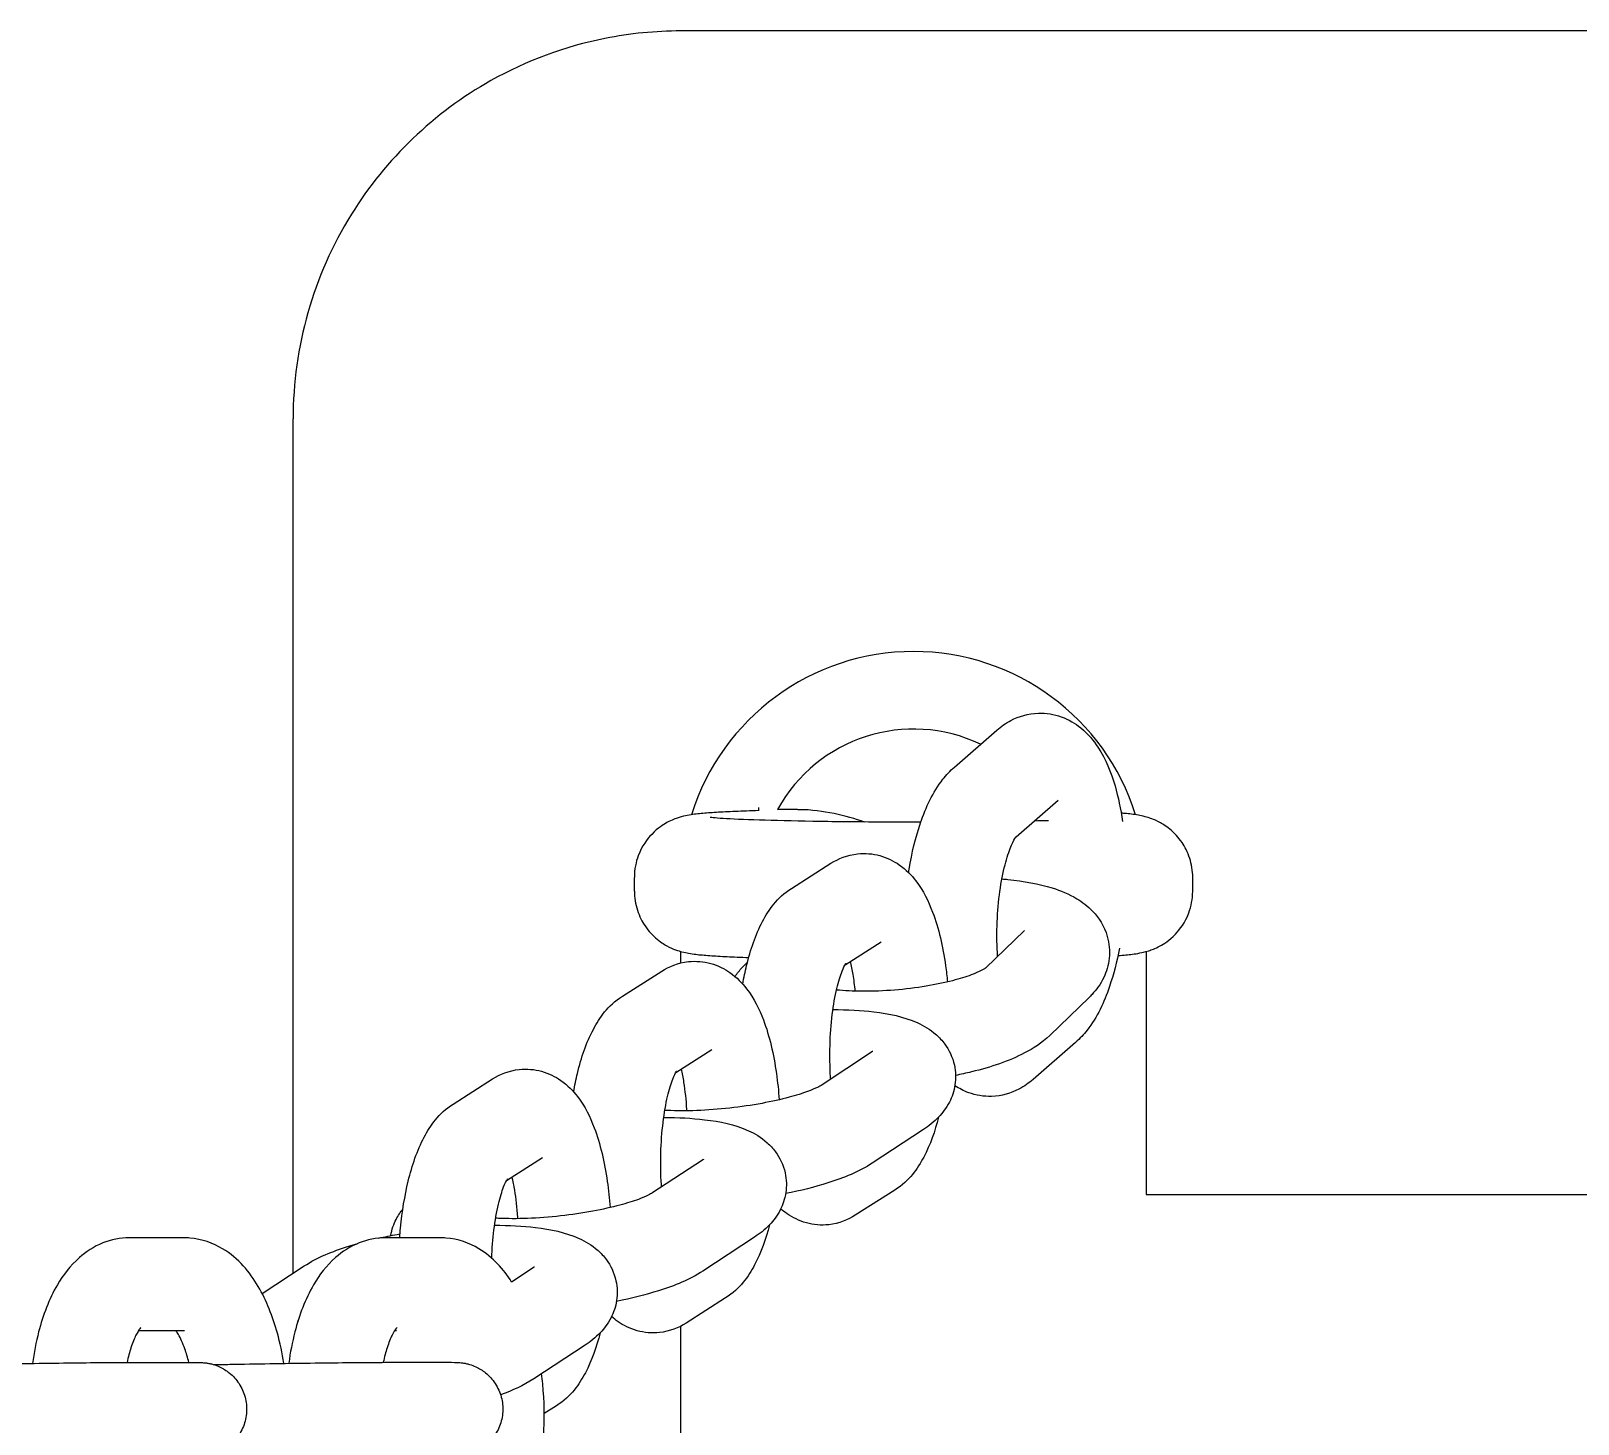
# Model space of a CAD drawing. Header units: millimetres. Extents: x 9332 to 13832, y 185 to 4585.
# Drawn here: x 12050.1 to 12149.9, y 2385.4 to 2475.2 of the extents above; entities that cross this region are included whole.
import ezdxf

# ---------------------------------------------------------------- set-up
doc = ezdxf.new("R2010")
doc.units = ezdxf.units.MM
doc.layers.add('AM_4', color=3, linetype='Continuous', lineweight=25)

msp = doc.modelspace()

# ---------------------------------------------------------------- linework, layer by layer
at = {"layer": 'AM_4'}
for p, q in [((12502.033, 2475.21), (12092.033, 2475.21)), ((12067.033, 2395.131), (12067.033, 2450.21)), ((12109.671, 2427.765), (12112.411, 2430.149)), ((12097.033, 2425.148), (12097.033, 2424.951)), ((12113.648, 2423.272), (12116.35, 2425.623)), ((12099.166, 2419.94), (12101.711, 2421.562)), ((12089.033, 2419.774), (12089.033, 2420.647)), ((12125.033, 2419.774), (12125.033, 2420.647)), ((12114.181, 2417.227), (12111.667, 2414.804)), ((12092.033, 2415.137), (12092.033, 2415.876)), ((12102.615, 2415.023), (12104.935, 2416.502)), ((12122.033, 2415.875), (12122.033, 2400.21)), ((12096.178, 2415.037), (12096.324, 2415.178)), ((12088.259, 2412.99), (12090.804, 2414.611)), ((12118.345, 2412.907), (12115.812, 2410.467)), ((12117.475, 2410.011), (12114.736, 2407.627)), ((12091.708, 2408.073), (12094.028, 2409.551)), ((12104.39, 2409.422), (12101.071, 2407.247)), ((12077.351, 2406.039), (12079.896, 2407.661)), ((12107.679, 2404.404), (12104.361, 2402.229)), ((12080.8, 2401.123), (12083.121, 2402.601)), ((12093.482, 2402.472), (12090.164, 2400.296)), ((12105.823, 2400.494), (12103.278, 2398.873)), ((12122.033, 2400.21), (12172.033, 2400.21)), ((12060.026, 2397.416), (12056.477, 2397.415)), ((12076.543, 2397.42), (12072.993, 2397.419)), ((12096.772, 2397.454), (12093.454, 2395.279)), ((12065.036, 2393.822), (12067.755, 2395.604)), ((12082.575, 2395.522), (12081.124, 2394.57)), ((12094.916, 2393.544), (12092.371, 2391.922)), ((12060.028, 2391.416), (12057.05, 2391.416)), ((12073.706, 2391.419), (12073.567, 2391.419)), ((12092.033, 2375.463), (12092.033, 2391.728)), ((12085.865, 2390.504), (12082.546, 2388.328)), ((12056.608, 2389.391), (12060.204, 2389.391)), ((12073.125, 2389.394), (12076.72, 2389.395)), ((12084.009, 2386.594), (12083.224, 2386.094))]:
    msp.add_line(p, q, dxfattribs=at)
for radius, start, end in [(15, 17.37564, 162.62135), (10, 64.40225, 151.23054)]:
    msp.add_arc((12107.033, 2420.21), radius, start, end, dxfattribs=at)
for points, knots in [([(12092.033, 2475.21), (12090.402, 2475.21), (12088.755, 2475.049), (12084.556, 2474.211), (12082.081, 2473.295), (12076.123, 2469.948), (12073.008, 2466.964), (12068.335, 2459.437), (12067.033, 2454.828), (12067.033, 2450.21)], [-3.132207, -3.132207, -3.132207, -3.132207, -2.740681, -2.740681, -2.11424, -2.11424, -1.111933, -1.111933, 0, 0, 0, 0]), ([(12112.411, 2430.149), (12112.67, 2430.375), (12112.968, 2430.589), (12113.816, 2431.032), (12114.432, 2431.219), (12115.586, 2431.256), (12116.1, 2431.169), (12117.044, 2430.829), (12117.463, 2430.572), (12118.287, 2429.905), (12118.636, 2429.476), (12119.434, 2428.26), (12119.761, 2427.437), (12120.232, 2425.824), (12120.391, 2425.059), (12120.506, 2424.257)], [6.283185, 6.283185, 6.283185, 6.283185, 6.400382, 6.400382, 6.568834, 6.568834, 6.70019, 6.70019, 6.84274, 6.84274, 7.039836, 7.039836, 7.390469, 7.390469, 7.673177, 7.673177, 7.673177, 7.673177]), ([(12106.713, 2420.957), (12106.724, 2421.026), (12106.735, 2421.095), (12106.922, 2422.224), (12107.164, 2423.232), (12107.834, 2425.189), (12108.259, 2426.121), (12109.14, 2427.247), (12109.382, 2427.514), (12109.671, 2427.765)], [5.3585554, 5.3585554, 5.3585554, 5.3585554, 5.3821418, 5.3821418, 5.74662, 5.74662, 6.1526063, 6.1526063, 6.2831853, 6.2831853, 6.2831853, 6.2831853]), ([(12097.033, 2424.955), (12096.499, 2424.938), (12096.004, 2424.92), (12095.099, 2424.881), (12094.691, 2424.861), (12093.958, 2424.816), (12093.636, 2424.792), (12093.046, 2424.736), (12092.803, 2424.713), (12092.292, 2424.613), (12092.132, 2424.581), (12091.695, 2424.439), (12091.484, 2424.372), (12090.892, 2424.048), (12090.571, 2423.866), (12089.866, 2423.129), (12089.525, 2422.693), (12089.135, 2421.646), (12089.036, 2421.164), (12089.033, 2420.665), (12089.033, 2420.656), (12089.033, 2420.647)], [-2.3585756, -2.3585756, -2.3585756, -2.3585756, -2.2010197, -2.2010197, -2.0434639, -2.0434639, -1.885908, -1.885908, -1.7283522, -1.7283522, -1.6667975, -1.6667975, -1.6276714, -1.6276714, -1.6006443, -1.6006443, -1.5824136, -1.5824136, -1.57101, -1.57101, -1.5707963, -1.5707963, -1.5707963, -1.5707963]), ([(12125.033, 2420.647), (12125.033, 2421.078), (12124.959, 2421.505), (12124.708, 2422.287), (12124.526, 2422.628), (12124.104, 2423.25), (12123.867, 2423.489), (12123.368, 2423.927), (12123.136, 2424.067), (12122.703, 2424.307), (12122.529, 2424.376), (12122.208, 2424.496), (12122.079, 2424.533), (12121.787, 2424.611), (12121.657, 2424.637), (12121.198, 2424.719), (12120.947, 2424.744), (12120.574, 2424.778), (12120.499, 2424.785), (12120.422, 2424.791)], [1.5707963, 1.5707963, 1.5707963, 1.5707963, 1.5808358, 1.5808358, 1.5918964, 1.5918964, 1.6063089, 1.6063089, 1.627105, 1.627105, 1.6540314, 1.6540314, 1.6872552, 1.6872552, 1.7419802, 1.7419802, 1.8995361, 1.8995361, 1.9381323, 1.9381323, 1.9381323, 1.9381323]), ([(12107.499, 2424.211), (12106.916, 2424.21), (12106.331, 2424.211), (12104.291, 2424.217), (12102.854, 2424.228), (12100.177, 2424.264), (12098.937, 2424.289), (12096.797, 2424.348), (12095.89, 2424.383), (12094.566, 2424.452), (12094.09, 2424.493), (12093.931, 2424.512), (12093.919, 2424.514), (12093.919, 2424.514)], [-0.033587, -0.033587, -0.033587, -0.033587, 0.092595, 0.092595, 0.409533, 0.409533, 0.725166, 0.725166, 1.035537, 1.035537, 1.32169, 1.32169, 1.364269, 1.364269, 1.364269, 1.364269]), ([(12112.453, 2415.562), (12112.453, 2415.57), (12112.452, 2415.577), (12112.409, 2416.205), (12112.396, 2416.863), (12112.434, 2418.198), (12112.486, 2418.875), (12112.649, 2420.147), (12112.758, 2420.744), (12113.004, 2421.759), (12113.139, 2422.188), (12113.383, 2422.812), (12113.495, 2423.031), (12113.623, 2423.243), (12113.659, 2423.286), (12113.659, 2423.286)], [4.717554, 4.717554, 4.717554, 4.717554, 4.720778, 4.720778, 4.997989, 4.997989, 5.281786, 5.281786, 5.560695, 5.560695, 5.8208, 5.8208, 6.043975, 6.043975, 6.191845, 6.191845, 6.191845, 6.191845]), ([(12101.711, 2421.562), (12102.175, 2421.857), (12102.768, 2422.101), (12103.907, 2422.224), (12104.412, 2422.18), (12105.34, 2421.922), (12105.756, 2421.709), (12106.557, 2421.151), (12106.898, 2420.792), (12107.672, 2419.788), (12107.993, 2419.124), (12108.658, 2417.366), (12108.923, 2416.207), (12109.149, 2414.613), (12109.19, 2414.265), (12109.224, 2413.913)], [0, 0, 0, 0, 0.165541, 0.165541, 0.287264, 0.287264, 0.415057, 0.415057, 0.585032, 0.585032, 0.885085, 0.885085, 1.327094, 1.327094, 1.447439, 1.447439, 1.447439, 1.447439]), ([(12089.033, 2419.774), (12089.033, 2419.343), (12089.106, 2418.915), (12089.358, 2418.134), (12089.54, 2417.793), (12089.962, 2417.171), (12090.199, 2416.932), (12090.697, 2416.494), (12090.93, 2416.353), (12091.362, 2416.114), (12091.537, 2416.044), (12091.858, 2415.925), (12091.987, 2415.887), (12092.279, 2415.81), (12092.409, 2415.784), (12092.868, 2415.702), (12093.119, 2415.677), (12093.718, 2415.622), (12094.047, 2415.599), (12094.794, 2415.555), (12095.21, 2415.534), (12095.904, 2415.505), (12096.15, 2415.496), (12096.406, 2415.487)], [1.5707963, 1.5707963, 1.5707963, 1.5707963, 1.5808358, 1.5808358, 1.5918964, 1.5918964, 1.6063089, 1.6063089, 1.627105, 1.627105, 1.6540314, 1.6540314, 1.6872552, 1.6872552, 1.7419802, 1.7419802, 1.8995361, 1.8995361, 2.0570919, 2.0570919, 2.2146478, 2.2146478, 2.295072, 2.295072, 2.295072, 2.295072]), ([(12096.023, 2413.777), (12096.096, 2414.185), (12096.179, 2414.583), (12096.522, 2416), (12096.837, 2416.939), (12097.705, 2418.569), (12098.204, 2419.327), (12099.166, 2419.94)], [5.4027235, 5.4027235, 5.4027235, 5.4027235, 5.5491361, 5.5491361, 5.9398486, 5.9398486, 6.2831853, 6.2831853, 6.2831853, 6.2831853]), ([(12112.732, 2420.554), (12112.859, 2420.544), (12112.986, 2420.532), (12114.14, 2420.416), (12115.089, 2420.248), (12116.517, 2419.8), (12117.039, 2419.592), (12117.908, 2419.068), (12118.257, 2418.814), (12118.967, 2418.062), (12119.332, 2417.521), (12119.652, 2416.401), (12119.695, 2415.908), (12119.598, 2414.986), (12119.464, 2414.562), (12119.08, 2413.753), (12118.814, 2413.401), (12118.477, 2413.038), (12118.411, 2412.971), (12118.345, 2412.907)], [1.762151, 1.762151, 1.762151, 1.762151, 1.808683, 1.808683, 2.189353, 2.189353, 2.422869, 2.422869, 2.57556, 2.57556, 2.744306, 2.744306, 2.8559, 2.8559, 2.967388, 2.967388, 3.10769, 3.10769, 3.141593, 3.141593, 3.141593, 3.141593]), ([(12120.211, 2415.614), (12120.392, 2415.627), (12120.562, 2415.641), (12121.02, 2415.685), (12121.263, 2415.708), (12121.773, 2415.808), (12121.934, 2415.84), (12122.371, 2415.982), (12122.582, 2416.049), (12123.174, 2416.373), (12123.495, 2416.555), (12124.2, 2417.291), (12124.54, 2417.728), (12124.93, 2418.775), (12125.029, 2419.257), (12125.033, 2419.755), (12125.033, 2419.765), (12125.033, 2419.774)], [-1.9724591, -1.9724591, -1.9724591, -1.9724591, -1.885908, -1.885908, -1.7283522, -1.7283522, -1.6667975, -1.6667975, -1.6276714, -1.6276714, -1.6006443, -1.6006443, -1.5824136, -1.5824136, -1.57101, -1.57101, -1.5707963, -1.5707963, -1.5707963, -1.5707963]), ([(12120.306, 2416.082), (12120.141, 2415.215), (12119.93, 2414.389), (12119.313, 2412.587), (12118.888, 2411.655), (12118.007, 2410.529), (12117.764, 2410.262), (12117.475, 2410.011)], [8.585007, 8.585007, 8.585007, 8.585007, 8.8882126, 8.8882126, 9.294199, 9.294199, 9.424778, 9.424778, 9.424778, 9.424778]), ([(12090.804, 2414.611), (12091.267, 2414.907), (12091.861, 2415.15), (12093, 2415.274), (12093.505, 2415.229), (12094.433, 2414.972), (12094.848, 2414.758), (12095.65, 2414.201), (12095.99, 2413.841), (12096.765, 2412.838), (12097.086, 2412.173), (12097.751, 2410.416), (12098.015, 2409.257), (12098.271, 2407.456), (12098.33, 2406.891), (12098.371, 2406.317)], [0, 0, 0, 0, 0.165541, 0.165541, 0.287264, 0.287264, 0.415057, 0.415057, 0.585032, 0.585032, 0.885085, 0.885085, 1.327094, 1.327094, 1.520344, 1.520344, 1.520344, 1.520344]), ([(12095.526, 2414.263), (12095.67, 2414.479), (12095.824, 2414.667), (12096.046, 2414.906), (12096.112, 2414.973), (12096.178, 2415.037)], [6.1682973, 6.1682973, 6.1682973, 6.1682973, 6.2492824, 6.2492824, 6.2831853, 6.2831853, 6.2831853, 6.2831853]), ([(12101.691, 2407.653), (12101.688, 2407.701), (12101.685, 2407.748), (12101.64, 2408.453), (12101.629, 2409.139), (12101.666, 2410.502), (12101.717, 2411.18), (12101.87, 2412.425), (12101.971, 2412.996), (12102.192, 2413.934), (12102.311, 2414.315), (12102.512, 2414.831), (12102.597, 2414.996), (12102.662, 2415.102), (12102.674, 2415.118), (12102.674, 2415.118)], [4.669718, 4.669718, 4.669718, 4.669718, 4.690343, 4.690343, 4.972772, 4.972772, 5.258522, 5.258522, 5.535912, 5.535912, 5.789292, 5.789292, 5.998652, 5.998652, 6.083662, 6.083662, 6.083662, 6.083662]), ([(12111.674, 2414.81), (12111.674, 2414.81), (12111.666, 2414.803), (12111.609, 2414.764), (12111.522, 2414.709), (12111.235, 2414.562), (12111.011, 2414.463), (12110.407, 2414.238), (12110.002, 2414.111), (12109.033, 2413.86), (12108.454, 2413.738), (12107.191, 2413.529), (12106.502, 2413.444), (12105.114, 2413.332), (12104.414, 2413.305), (12103.147, 2413.312), (12102.574, 2413.34), (12102.064, 2413.389)], [3.203049, 3.203049, 3.203049, 3.203049, 3.264324, 3.264324, 3.413844, 3.413844, 3.604372, 3.604372, 3.83838, 3.83838, 4.104827, 4.104827, 4.388563, 4.388563, 4.677115, 4.677115, 4.941204, 4.941204, 4.941204, 4.941204]), ([(12102.955, 2415.24), (12103.014, 2414.979), (12103.069, 2414.694), (12103.172, 2414.053), (12103.218, 2413.692), (12103.254, 2413.317)], [1.1309695, 1.1309695, 1.1309695, 1.1309695, 1.2817265, 1.2817265, 1.4496464, 1.4496464, 1.4496464, 1.4496464]), ([(12085.116, 2406.826), (12085.188, 2407.235), (12085.271, 2407.633), (12085.615, 2409.05), (12085.93, 2409.988), (12086.798, 2411.619), (12087.297, 2412.377), (12088.259, 2412.99)], [5.4027235, 5.4027235, 5.4027235, 5.4027235, 5.5491361, 5.5491361, 5.9398486, 5.9398486, 6.2831853, 6.2831853, 6.2831853, 6.2831853]), ([(12101.836, 2412.13), (12102.768, 2412.129), (12103.651, 2412.083), (12105.482, 2411.862), (12106.374, 2411.693), (12107.686, 2411.094), (12108.089, 2410.871), (12108.689, 2410.334), (12108.874, 2410.14), (12109.312, 2409.545), (12109.548, 2409.078), (12109.754, 2408.135), (12109.765, 2407.691), (12109.642, 2406.864), (12109.506, 2406.487), (12109.141, 2405.77), (12108.9, 2405.465), (12108.335, 2404.869), (12108.009, 2404.621), (12107.679, 2404.404)], [1.556006, 1.556006, 1.556006, 1.556006, 1.89148, 1.89148, 2.306271, 2.306271, 2.478597, 2.478597, 2.55382, 2.55382, 2.667948, 2.667948, 2.75796, 2.75796, 2.852524, 2.852524, 2.974256, 2.974256, 3.141593, 3.141593, 3.141593, 3.141593]), ([(12115.812, 2410.467), (12115.294, 2409.967), (12114.757, 2409.63), (12113.176, 2408.807), (12112.038, 2408.425), (12110.438, 2408.032), (12110.093, 2407.956), (12109.743, 2407.885)], [3.1415927, 3.1415927, 3.1415927, 3.1415927, 3.4057604, 3.4057604, 3.8733775, 3.8733775, 3.9976362, 3.9976362, 3.9976362, 3.9976362]), ([(12079.896, 2407.661), (12080.36, 2407.957), (12080.953, 2408.2), (12082.093, 2408.324), (12082.597, 2408.279), (12083.526, 2408.021), (12083.941, 2407.808), (12084.742, 2407.251), (12085.083, 2406.891), (12085.857, 2405.888), (12086.178, 2405.223), (12086.843, 2403.465), (12087.108, 2402.306), (12087.363, 2400.505), (12087.423, 2399.941), (12087.464, 2399.367)], [0, 0, 0, 0, 0.165541, 0.165541, 0.287264, 0.287264, 0.415057, 0.415057, 0.585032, 0.585032, 0.885085, 0.885085, 1.327094, 1.327094, 1.520344, 1.520344, 1.520344, 1.520344]), ([(12090.784, 2400.703), (12090.78, 2400.75), (12090.777, 2400.798), (12090.733, 2401.503), (12090.721, 2402.188), (12090.759, 2403.552), (12090.81, 2404.23), (12090.962, 2405.475), (12091.063, 2406.045), (12091.285, 2406.983), (12091.404, 2407.365), (12091.604, 2407.881), (12091.69, 2408.046), (12091.755, 2408.152), (12091.766, 2408.168), (12091.766, 2408.168)], [4.669718, 4.669718, 4.669718, 4.669718, 4.690343, 4.690343, 4.972772, 4.972772, 5.258522, 5.258522, 5.535912, 5.535912, 5.789292, 5.789292, 5.998652, 5.998652, 6.083662, 6.083662, 6.083662, 6.083662]), ([(12092.048, 2408.29), (12092.107, 2408.029), (12092.162, 2407.744), (12092.296, 2406.903), (12092.361, 2406.308), (12092.402, 2405.66), (12092.404, 2405.632), (12092.405, 2405.605)], [1.1309695, 1.1309695, 1.1309695, 1.1309695, 1.2817265, 1.2817265, 1.5487504, 1.5487504, 1.5605926, 1.5605926, 1.5605926, 1.5605926]), ([(12101.071, 2407.247), (12101.037, 2407.224), (12100.956, 2407.176), (12100.684, 2407.041), (12100.466, 2406.947), (12099.868, 2406.726), (12099.461, 2406.598), (12098.481, 2406.335), (12097.891, 2406.203), (12096.6, 2405.964), (12095.894, 2405.86), (12094.464, 2405.701), (12093.74, 2405.647), (12092.378, 2405.596), (12091.739, 2405.598), (12091.116, 2405.628), (12091.057, 2405.631), (12090.999, 2405.634)], [3.141593, 3.141593, 3.141593, 3.141593, 3.284158, 3.284158, 3.472107, 3.472107, 3.707692, 3.707692, 3.977713, 3.977713, 4.265415, 4.265415, 4.558254, 4.558254, 4.845662, 4.845662, 4.87617, 4.87617, 4.87617, 4.87617]), ([(12114.736, 2407.627), (12114.476, 2407.401), (12114.178, 2407.187), (12113.33, 2406.744), (12112.714, 2406.556), (12111.56, 2406.52), (12111.047, 2406.607), (12110.261, 2406.89), (12109.96, 2407.047), (12109.695, 2407.222)], [3.1415927, 3.1415927, 3.1415927, 3.1415927, 3.2587893, 3.2587893, 3.4272417, 3.4272417, 3.5585972, 3.5585972, 3.6551275, 3.6551275, 3.6551275, 3.6551275]), ([(12073.904, 2397.419), (12073.92, 2397.629), (12073.938, 2397.839), (12074.063, 2399.105), (12074.228, 2400.124), (12074.707, 2402.099), (12075.023, 2403.038), (12075.89, 2404.668), (12076.39, 2405.426), (12077.351, 2406.039)], [5.120522, 5.120522, 5.120522, 5.120522, 5.190789, 5.190789, 5.549136, 5.549136, 5.939849, 5.939849, 6.283185, 6.283185, 6.283185, 6.283185]), ([(12090.929, 2405.18), (12091.861, 2405.179), (12092.744, 2405.133), (12094.574, 2404.912), (12095.466, 2404.742), (12096.779, 2404.144), (12097.181, 2403.921), (12097.782, 2403.384), (12097.967, 2403.19), (12098.404, 2402.595), (12098.641, 2402.127), (12098.847, 2401.184), (12098.858, 2400.741), (12098.734, 2399.913), (12098.599, 2399.537), (12098.233, 2398.82), (12097.992, 2398.514), (12097.428, 2397.918), (12097.102, 2397.67), (12096.772, 2397.454)], [1.556006, 1.556006, 1.556006, 1.556006, 1.89148, 1.89148, 2.306271, 2.306271, 2.478597, 2.478597, 2.55382, 2.55382, 2.667948, 2.667948, 2.75796, 2.75796, 2.852524, 2.852524, 2.974256, 2.974256, 3.141593, 3.141593, 3.141593, 3.141593]), ([(12108.651, 2405.202), (12108.41, 2404.273), (12108.113, 2403.421), (12107.284, 2401.865), (12106.785, 2401.107), (12105.823, 2400.494)], [2.4409719, 2.4409719, 2.4409719, 2.4409719, 2.798256, 2.798256, 3.1415927, 3.1415927, 3.1415927, 3.1415927]), ([(12104.361, 2402.229), (12103.494, 2401.66), (12102.568, 2401.292), (12100.664, 2400.69), (12099.75, 2400.461), (12098.787, 2400.27)], [3.1415927, 3.1415927, 3.1415927, 3.1415927, 3.582083, 3.582083, 3.9267447, 3.9267447, 3.9267447, 3.9267447]), ([(12079.839, 2396.101), (12079.861, 2396.724), (12079.909, 2397.337), (12080.055, 2398.525), (12080.156, 2399.095), (12080.378, 2400.033), (12080.496, 2400.414), (12080.697, 2400.93), (12080.783, 2401.096), (12080.847, 2401.202), (12080.859, 2401.217), (12080.859, 2401.217)], [4.998565, 4.998565, 4.998565, 4.998565, 5.258522, 5.258522, 5.535912, 5.535912, 5.789292, 5.789292, 5.998652, 5.998652, 6.083662, 6.083662, 6.083662, 6.083662]), ([(12081.141, 2401.339), (12081.2, 2401.079), (12081.255, 2400.794), (12081.389, 2399.953), (12081.454, 2399.358), (12081.495, 2398.71), (12081.496, 2398.682), (12081.498, 2398.654)], [1.1309695, 1.1309695, 1.1309695, 1.1309695, 1.2817265, 1.2817265, 1.5487504, 1.5487504, 1.5605926, 1.5605926, 1.5605926, 1.5605926]), ([(12090.164, 2400.296), (12090.13, 2400.274), (12090.049, 2400.226), (12089.776, 2400.091), (12089.558, 2399.996), (12088.961, 2399.776), (12088.554, 2399.647), (12087.574, 2399.385), (12086.984, 2399.252), (12085.692, 2399.014), (12084.986, 2398.91), (12083.556, 2398.75), (12082.832, 2398.696), (12081.471, 2398.645), (12080.832, 2398.648), (12080.209, 2398.677), (12080.15, 2398.681), (12080.091, 2398.684)], [3.141593, 3.141593, 3.141593, 3.141593, 3.284158, 3.284158, 3.472107, 3.472107, 3.707692, 3.707692, 3.977713, 3.977713, 4.265415, 4.265415, 4.558254, 4.558254, 4.845662, 4.845662, 4.87617, 4.87617, 4.87617, 4.87617]), ([(12073.329, 2397.563), (12073.396, 2397.96), (12073.526, 2398.313), (12073.81, 2398.871), (12073.96, 2399.092), (12074.112, 2399.283)], [5.9046036, 5.9046036, 5.9046036, 5.9046036, 5.9941168, 5.9941168, 6.0730377, 6.0730377, 6.0730377, 6.0730377]), ([(12103.278, 2398.873), (12102.815, 2398.577), (12102.221, 2398.334), (12101.082, 2398.21), (12100.577, 2398.255), (12099.649, 2398.512), (12099.234, 2398.726), (12098.739, 2399.07), (12098.601, 2399.18), (12098.473, 2399.293)], [3.1415927, 3.1415927, 3.1415927, 3.1415927, 3.3071336, 3.3071336, 3.4288568, 3.4288568, 3.5566494, 3.5566494, 3.6126855, 3.6126855, 3.6126855, 3.6126855]), ([(12080.022, 2398.23), (12080.954, 2398.229), (12081.837, 2398.183), (12083.667, 2397.961), (12084.559, 2397.792), (12085.872, 2397.193), (12086.274, 2396.971), (12086.875, 2396.433), (12087.06, 2396.239), (12087.497, 2395.644), (12087.733, 2395.177), (12087.939, 2394.234), (12087.951, 2393.791), (12087.827, 2392.963), (12087.691, 2392.586), (12087.326, 2391.869), (12087.085, 2391.564), (12086.521, 2390.968), (12086.194, 2390.72), (12085.865, 2390.504)], [1.556006, 1.556006, 1.556006, 1.556006, 1.89148, 1.89148, 2.306271, 2.306271, 2.478597, 2.478597, 2.55382, 2.55382, 2.667948, 2.667948, 2.75796, 2.75796, 2.852524, 2.852524, 2.974256, 2.974256, 3.141593, 3.141593, 3.141593, 3.141593]), ([(12097.744, 2398.252), (12097.503, 2397.323), (12097.205, 2396.471), (12096.377, 2394.915), (12095.878, 2394.157), (12094.916, 2393.544)], [2.4409719, 2.4409719, 2.4409719, 2.4409719, 2.798256, 2.798256, 3.1415927, 3.1415927, 3.1415927, 3.1415927]), ([(12056.477, 2397.415), (12055.884, 2397.415), (12055.294, 2397.294), (12054.183, 2396.852), (12053.679, 2396.518), (12052.66, 2395.623), (12052.209, 2395.024), (12051.294, 2393.463), (12050.911, 2392.445), (12050.461, 2390.699), (12050.331, 2390.021), (12050.237, 2389.325)], [3.141593, 3.141593, 3.141593, 3.141593, 3.311695, 3.311695, 3.501936, 3.501936, 3.767115, 3.767115, 4.150252, 4.150252, 4.378671, 4.378671, 4.378671, 4.378671]), ([(12066.442, 2389.324), (12066.334, 2389.993), (12066.193, 2390.645), (12065.718, 2392.357), (12065.321, 2393.366), (12064.231, 2395.218), (12063.531, 2396.086), (12061.885, 2397.077), (12061.153, 2397.343), (12060.258, 2397.412), (12060.142, 2397.416), (12060.026, 2397.416)], [1.894138, 1.894138, 1.894138, 1.894138, 2.113572, 2.113572, 2.492461, 2.492461, 2.88294, 2.88294, 3.108284, 3.108284, 3.141593, 3.141593, 3.141593, 3.141593]), ([(12072.993, 2397.419), (12072.401, 2397.419), (12071.81, 2397.297), (12070.7, 2396.855), (12070.195, 2396.522), (12069.177, 2395.626), (12068.726, 2395.028), (12067.811, 2393.467), (12067.428, 2392.448), (12066.978, 2390.703), (12066.848, 2390.024), (12066.754, 2389.329)], [3.141593, 3.141593, 3.141593, 3.141593, 3.311695, 3.311695, 3.501936, 3.501936, 3.767115, 3.767115, 4.150252, 4.150252, 4.378671, 4.378671, 4.378671, 4.378671]), ([(12067.755, 2395.604), (12068.622, 2396.173), (12069.548, 2396.541), (12070.808, 2396.939), (12071.004, 2396.998), (12071.204, 2397.055)], [0, 0, 0, 0, 0.4404904, 0.4404904, 0.5196375, 0.5196375, 0.5196375, 0.5196375]), ([(12072.549, 2397.397), (12072.936, 2397.485), (12073.332, 2397.566), (12073.799, 2397.653), (12073.862, 2397.664), (12073.924, 2397.676)], [0.6907587, 0.6907587, 0.6907587, 0.6907587, 0.8334593, 0.8334593, 0.8555073, 0.8555073, 0.8555073, 0.8555073]), ([(12081.124, 2394.57), (12080.598, 2395.393), (12079.94, 2396.154), (12078.402, 2397.081), (12077.67, 2397.347), (12076.775, 2397.416), (12076.659, 2397.42), (12076.543, 2397.42)], [2.5328586, 2.5328586, 2.5328586, 2.5328586, 2.8829403, 2.8829403, 3.108284, 3.108284, 3.1415927, 3.1415927, 3.1415927, 3.1415927]), ([(12093.454, 2395.279), (12092.586, 2394.71), (12091.66, 2394.342), (12089.756, 2393.739), (12088.843, 2393.511), (12087.88, 2393.319)], [3.1415927, 3.1415927, 3.1415927, 3.1415927, 3.582083, 3.582083, 3.9267447, 3.9267447, 3.9267447, 3.9267447]), ([(12092.371, 2391.922), (12091.907, 2391.627), (12091.314, 2391.383), (12090.175, 2391.26), (12089.67, 2391.304), (12088.742, 2391.562), (12088.327, 2391.775), (12087.832, 2392.119), (12087.693, 2392.23), (12087.566, 2392.342)], [3.1415927, 3.1415927, 3.1415927, 3.1415927, 3.3071336, 3.3071336, 3.4288568, 3.4288568, 3.5566494, 3.5566494, 3.6126855, 3.6126855, 3.6126855, 3.6126855]), ([(12057.216, 2391.639), (12057.216, 2391.639), (12057.187, 2391.611), (12057.082, 2391.472), (12056.995, 2391.336), (12056.796, 2390.937), (12056.682, 2390.66), (12056.487, 2390.051), (12056.403, 2389.734), (12056.331, 2389.39)], [3.51873, 3.51873, 3.51873, 3.51873, 3.6574981, 3.6574981, 3.8425054, 3.8425054, 4.0534741, 4.0534741, 4.2344337, 4.2344337, 4.2344337, 4.2344337]), ([(12060.31, 2389.391), (12060.232, 2389.706), (12060.144, 2389.998), (12059.918, 2390.639), (12059.773, 2390.953), (12059.591, 2391.274), (12059.541, 2391.353), (12059.498, 2391.416)], [2.0640032, 2.0640032, 2.0640032, 2.0640032, 2.2310166, 2.2310166, 2.4731064, 2.4731064, 2.5721109, 2.5721109, 2.5721109, 2.5721109]), ([(12073.733, 2391.642), (12073.733, 2391.642), (12073.704, 2391.615), (12073.599, 2391.476), (12073.512, 2391.34), (12073.313, 2390.941), (12073.199, 2390.663), (12073.004, 2390.055), (12072.92, 2389.738), (12072.848, 2389.394)], [3.51873, 3.51873, 3.51873, 3.51873, 3.6574981, 3.6574981, 3.8425054, 3.8425054, 4.0534741, 4.0534741, 4.2344337, 4.2344337, 4.2344337, 4.2344337]), ([(12086.837, 2391.302), (12086.596, 2390.373), (12086.298, 2389.521), (12085.47, 2387.964), (12084.97, 2387.207), (12084.009, 2386.594)], [2.4409719, 2.4409719, 2.4409719, 2.4409719, 2.798256, 2.798256, 3.1415927, 3.1415927, 3.1415927, 3.1415927]), ([(12045.402, 2389.242), (12045.739, 2389.249), (12046.089, 2389.256), (12047.268, 2389.277), (12048.15, 2389.293), (12049.896, 2389.32), (12050.783, 2389.333), (12052.452, 2389.356), (12053.256, 2389.365), (12054.683, 2389.38), (12055.324, 2389.385), (12056.134, 2389.39), (12056.39, 2389.391), (12056.608, 2389.391)], [2.062407, 2.062407, 2.062407, 2.062407, 2.176173, 2.176173, 2.438577, 2.438577, 2.700333, 2.700333, 2.962057, 2.962057, 3.224316, 3.224316, 3.369496, 3.369496, 3.369496, 3.369496]), ([(12060.204, 2389.391), (12060.628, 2389.392), (12060.842, 2389.394), (12061.17, 2389.378), (12061.209, 2389.376), (12061.309, 2389.367), (12061.37, 2389.362), (12061.507, 2389.342), (12061.58, 2389.33), (12061.732, 2389.298), (12061.811, 2389.278), (12062.027, 2389.214), (12062.163, 2389.163), (12062.518, 2388.999), (12062.73, 2388.867), (12063.163, 2388.518), (12063.376, 2388.283), (12063.721, 2387.758), (12063.854, 2387.46), (12064.019, 2386.845), (12064.052, 2386.519), (12064.015, 2385.883), (12063.944, 2385.564), (12063.708, 2384.972), (12063.54, 2384.691), (12063.13, 2384.203), (12062.883, 2383.99), (12062.48, 2383.741), (12062.341, 2383.67), (12062.065, 2383.554), (12061.927, 2383.508), (12061.711, 2383.451), (12061.628, 2383.434), (12061.484, 2383.408), (12061.424, 2383.4), (12061.337, 2383.389), (12061.305, 2383.386), (12061.224, 2383.379), (12061.185, 2383.376), (12061.031, 2383.365), (12060.921, 2383.361), (12060.565, 2383.346), (12060.287, 2383.337), (12059.438, 2383.313), (12058.779, 2383.297), (12057.529, 2383.27), (12056.988, 2383.259), (12056.417, 2383.248)], [0, 0, 0, 0, 0.281853, 0.281853, 0.315187, 0.315187, 0.34452, 0.34452, 0.369391, 0.369391, 0.394699, 0.394699, 0.438559, 0.438559, 0.512467, 0.512467, 0.605515, 0.605515, 0.701047, 0.701047, 0.796687, 0.796687, 0.892331, 0.892331, 0.987974, 0.987974, 1.083586, 1.083586, 1.130463, 1.130463, 1.17418, 1.17418, 1.201861, 1.201861, 1.229399, 1.229399, 1.252836, 1.252836, 1.296134, 1.296134, 1.425776, 1.425776, 1.621313, 1.621313, 1.911073, 1.911073, 2.099225, 2.099225, 2.099225, 2.099225]), ([(12061.918, 2389.246), (12062.256, 2389.253), (12062.605, 2389.259), (12063.785, 2389.281), (12064.667, 2389.296), (12066.413, 2389.324), (12067.3, 2389.337), (12068.969, 2389.359), (12069.773, 2389.369), (12071.2, 2389.384), (12071.84, 2389.389), (12072.651, 2389.393), (12072.906, 2389.394), (12073.125, 2389.394)], [2.062407, 2.062407, 2.062407, 2.062407, 2.176173, 2.176173, 2.438577, 2.438577, 2.700333, 2.700333, 2.962057, 2.962057, 3.224316, 3.224316, 3.369496, 3.369496, 3.369496, 3.369496]), ([(12076.72, 2389.395), (12077.145, 2389.395), (12077.358, 2389.398), (12077.686, 2389.382), (12077.726, 2389.379), (12077.826, 2389.371), (12077.886, 2389.365), (12078.024, 2389.346), (12078.097, 2389.334), (12078.249, 2389.302), (12078.328, 2389.282), (12078.543, 2389.218), (12078.68, 2389.166), (12079.034, 2389.003), (12079.247, 2388.871), (12079.679, 2388.522), (12079.893, 2388.287), (12080.238, 2387.762), (12080.371, 2387.464), (12080.536, 2386.848), (12080.569, 2386.523), (12080.531, 2385.887), (12080.46, 2385.568), (12080.225, 2384.975), (12080.057, 2384.695), (12079.647, 2384.207), (12079.4, 2383.994), (12078.997, 2383.745), (12078.858, 2383.673), (12078.582, 2383.558), (12078.444, 2383.512), (12078.228, 2383.455), (12078.144, 2383.437), (12078.001, 2383.412), (12077.941, 2383.403), (12077.854, 2383.393), (12077.821, 2383.39), (12077.741, 2383.382), (12077.702, 2383.379), (12077.548, 2383.369), (12077.438, 2383.364), (12077.082, 2383.35), (12076.804, 2383.341), (12075.955, 2383.317), (12075.295, 2383.301), (12074.046, 2383.274), (12073.504, 2383.263), (12072.934, 2383.252)], [0, 0, 0, 0, 0.281853, 0.281853, 0.315187, 0.315187, 0.34452, 0.34452, 0.369391, 0.369391, 0.394699, 0.394699, 0.438559, 0.438559, 0.512467, 0.512467, 0.605515, 0.605515, 0.701047, 0.701047, 0.796687, 0.796687, 0.892331, 0.892331, 0.987974, 0.987974, 1.083586, 1.083586, 1.130463, 1.130463, 1.17418, 1.17418, 1.201861, 1.201861, 1.229399, 1.229399, 1.252836, 1.252836, 1.296134, 1.296134, 1.425776, 1.425776, 1.621313, 1.621313, 1.911073, 1.911073, 2.099225, 2.099225, 2.099225, 2.099225]), ([(12083.079, 2383.472), (12083.123, 2383.844), (12083.157, 2384.22), (12083.253, 2385.729), (12083.235, 2386.884), (12083.106, 2388.23), (12083.082, 2388.447), (12083.055, 2388.662)], [1.2689761, 1.2689761, 1.2689761, 1.2689761, 1.3902714, 1.3902714, 1.7521064, 1.7521064, 1.8217621, 1.8217621, 1.8217621, 1.8217621])]:
    msp.add_open_spline(points, degree=3, knots=knots, dxfattribs=at)
msp.add_rational_spline([(12099.665, 2425.016), (12099.011, 2425.02), (12098.267, 2425.023)], [1.08893628835, 1.04643365264, 1], degree=2, dxfattribs=at)
for points in [[(12103.881, 2424.221), (12102.682, 2424.608), (12101.223, 2425.009), (12099.665, 2425.016)], [(12115.727, 2424.306), (12115.432, 2424.299), (12115.126, 2424.292), (12114.812, 2424.285)], [(12103.166, 2413.32), (12103.192, 2413.333), (12103.22, 2413.346), (12103.25, 2413.36)], [(12104.409, 2409.435), (12104.409, 2409.435), (12104.402, 2409.43), (12104.39, 2409.422)], [(12093.501, 2402.485), (12093.501, 2402.485), (12093.495, 2402.48), (12093.482, 2402.472)], [(12082.594, 2395.534), (12082.594, 2395.534), (12082.587, 2395.53), (12082.575, 2395.522)], [(12067.331, 2392.012), (12067.313, 2392.019), (12067.303, 2392.023), (12067.303, 2392.023)], [(12082.546, 2388.328), (12081.881, 2387.892), (12081.186, 2387.583), (12080.411, 2387.3)]]:
    msp.add_open_spline(points, degree=3, dxfattribs=at)

doc.saveas('drawing.dxf')
